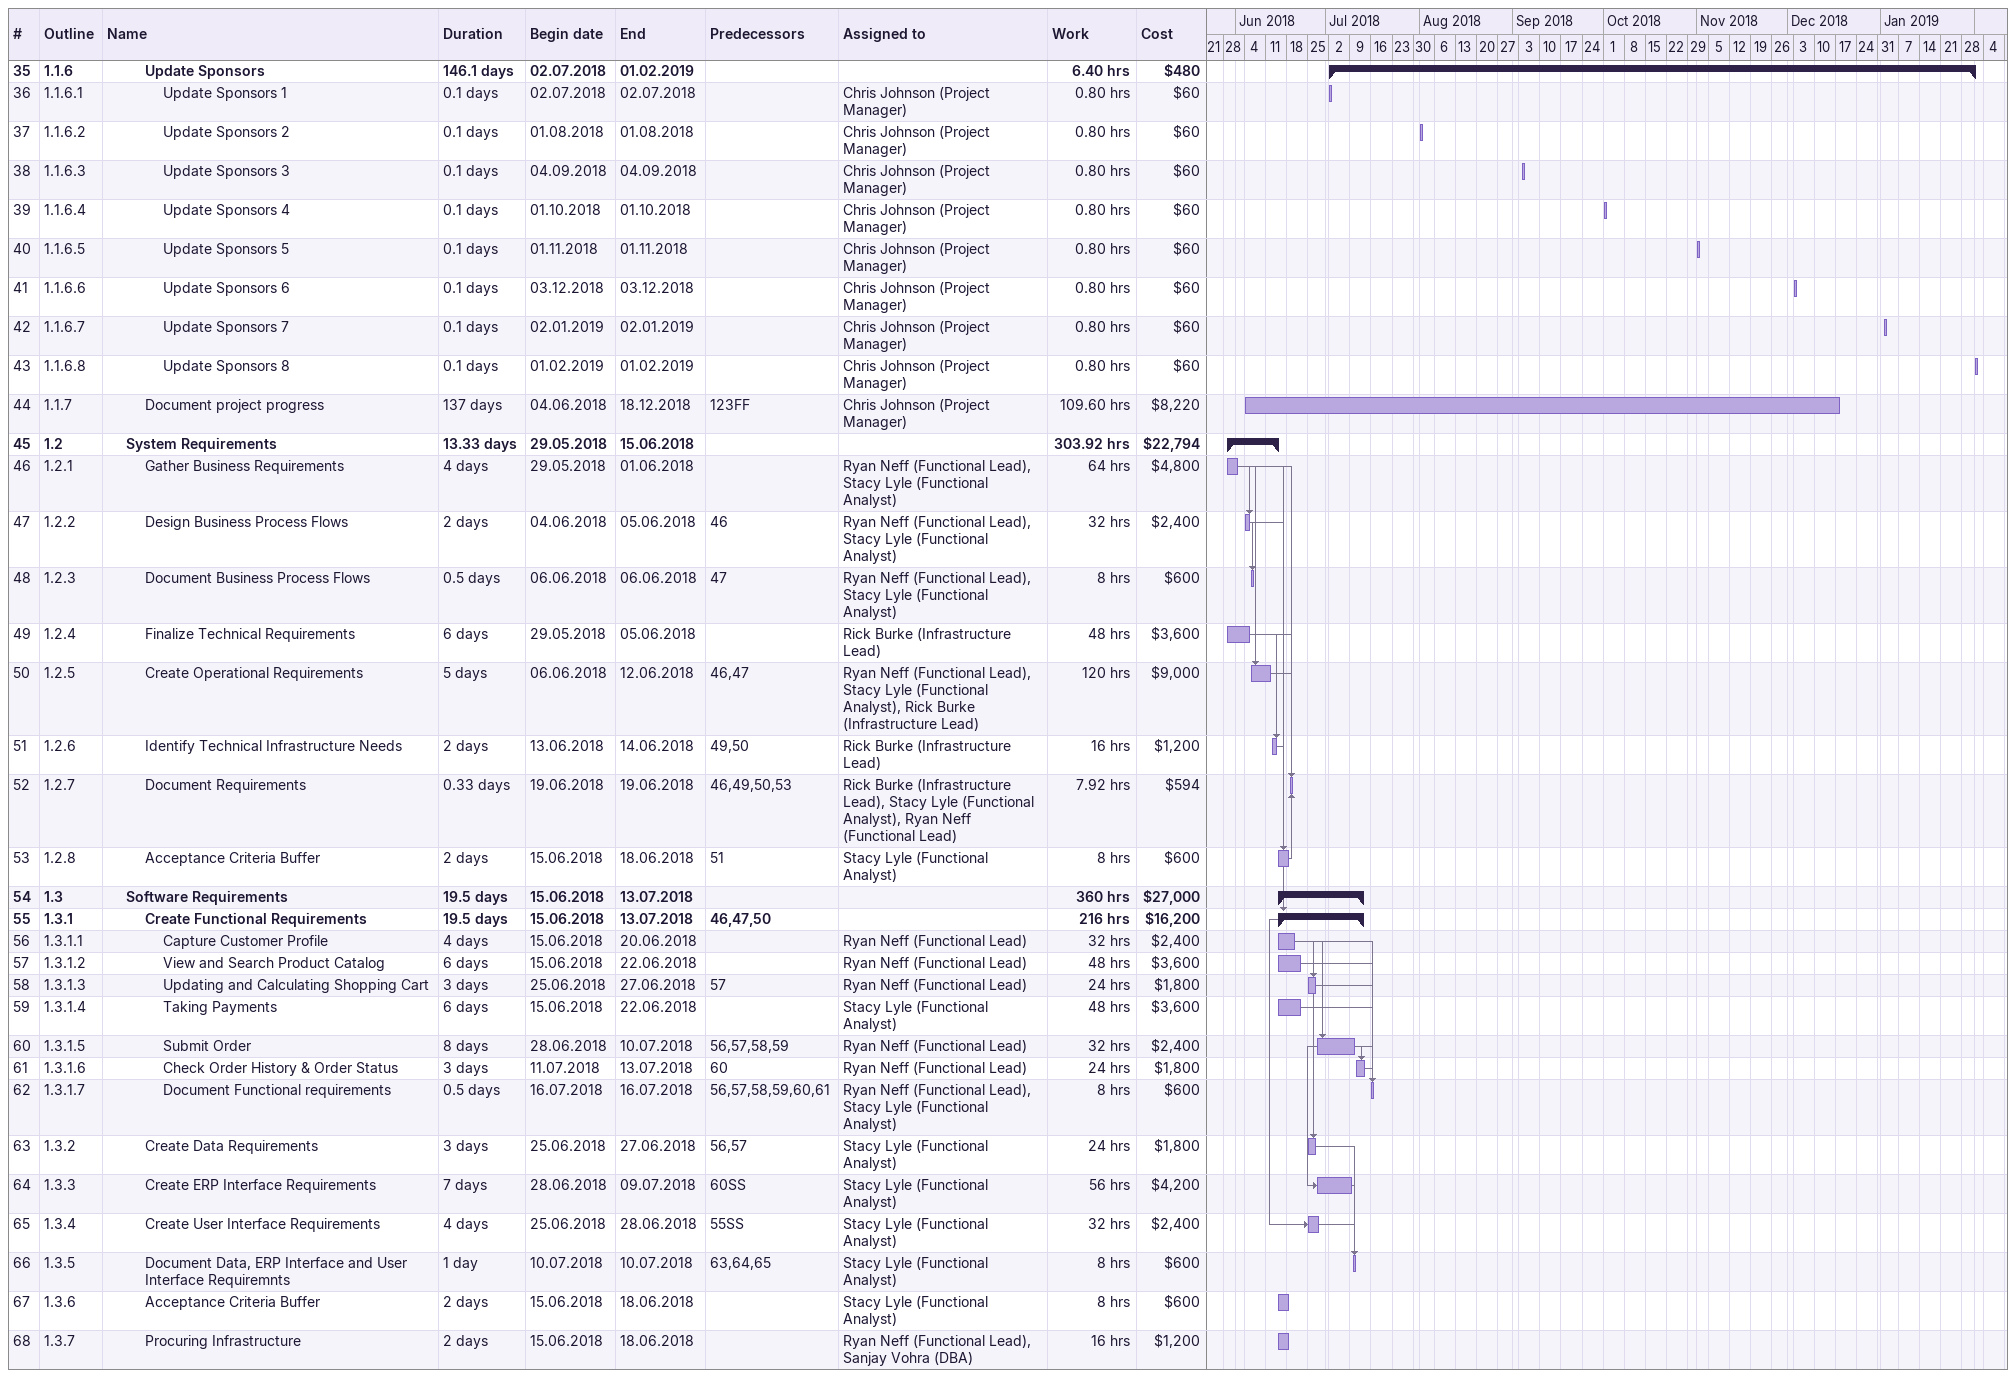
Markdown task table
| ID | WBS | Task | Duration | Start | Finish | Predecessors | Resources | Work (h) | Cost ($) |
|---|---|---|---|---|---|---|---|---|---|
| 35 | 1.1.6 | **Update Sponsors** | 146.1d | 2018-07-02 | 2019-02-01 |  |  | 6.40 | 480 |
| 36 | 1.1.6.1 | Update Sponsors 1 | 0.1d | 2018-07-02 | 2018-07-02 |  | Chris Johnson (Project Manager) | 0.80 | 60 |
| 37 | 1.1.6.2 | Update Sponsors 2 | 0.1d | 2018-08-01 | 2018-08-01 |  | Chris Johnson (Project Manager) | 0.80 | 60 |
| 38 | 1.1.6.3 | Update Sponsors 3 | 0.1d | 2018-09-04 | 2018-09-04 |  | Chris Johnson (Project Manager) | 0.80 | 60 |
| 39 | 1.1.6.4 | Update Sponsors 4 | 0.1d | 2018-10-01 | 2018-10-01 |  | Chris Johnson (Project Manager) | 0.80 | 60 |
| 40 | 1.1.6.5 | Update Sponsors 5 | 0.1d | 2018-11-01 | 2018-11-01 |  | Chris Johnson (Project Manager) | 0.80 | 60 |
| 41 | 1.1.6.6 | Update Sponsors 6 | 0.1d | 2018-12-03 | 2018-12-03 |  | Chris Johnson (Project Manager) | 0.80 | 60 |
| 42 | 1.1.6.7 | Update Sponsors 7 | 0.1d | 2019-01-02 | 2019-01-02 |  | Chris Johnson (Project Manager) | 0.80 | 60 |
| 43 | 1.1.6.8 | Update Sponsors 8 | 0.1d | 2019-02-01 | 2019-02-01 |  | Chris Johnson (Project Manager) | 0.80 | 60 |
| 44 | 1.1.7 | Document project progress | 137d | 2018-06-04 | 2018-12-18 | 123FF | Chris Johnson (Project Manager) | 109.60 | 8220 |
| 45 | 1.2 | **System Requirements** | 13.33d | 2018-05-29 | 2018-06-15 |  |  | 303.92 | 22794 |
| 46 | 1.2.1 | Gather Business Requirements | 4d | 2018-05-29 | 2018-06-01 |  | Ryan Neff (Functional Lead), Stacy Lyle (Functional Analyst) | 64 | 4800 |
| 47 | 1.2.2 | Design Business Process Flows | 2d | 2018-06-04 | 2018-06-05 | 46 | Ryan Neff (Functional Lead), Stacy Lyle (Functional Analyst) | 32 | 2400 |
| 48 | 1.2.3 | Document Business Process Flows | 0.5d | 2018-06-06 | 2018-06-06 | 47 | Ryan Neff (Functional Lead), Stacy Lyle (Functional Analyst) | 8 | 600 |
| 49 | 1.2.4 | Finalize Technical Requirements | 6d | 2018-05-29 | 2018-06-05 |  | Rick Burke (Infrastructure Lead) | 48 | 3600 |
| 50 | 1.2.5 | Create Operational Requirements | 5d | 2018-06-06 | 2018-06-12 | 46, 47 | Ryan Neff (Functional Lead), Stacy Lyle (Functional Analyst), Rick Burke (Infrastructure Lead) | 120 | 9000 |
| 51 | 1.2.6 | Identify Technical Infrastructure Needs | 2d | 2018-06-13 | 2018-06-14 | 49, 50 | Rick Burke (Infrastructure Lead) | 16 | 1200 |
| 52 | 1.2.7 | Document Requirements | 0.33d | 2018-06-19 | 2018-06-19 | 46, 49, 50, 53 | Rick Burke (Infrastructure Lead), Stacy Lyle (Functional Analyst), Ryan Neff (Functional Lead) | 7.92 | 594 |
| 53 | 1.2.8 | Acceptance Criteria Buffer | 2d | 2018-06-15 | 2018-06-18 | 51 | Stacy Lyle (Functional Analyst) | 8 | 600 |
| 54 | 1.3 | **Software Requirements** | 19.5d | 2018-06-15 | 2018-07-13 |  |  | 360 | 27000 |
| 55 | 1.3.1 | **Create Functional Requirements** | 19.5d | 2018-06-15 | 2018-07-13 | 46, 47, 50 |  | 216 | 16200 |
| 56 | 1.3.1.1 | Capture Customer Profile | 4d | 2018-06-15 | 2018-06-20 |  | Ryan Neff (Functional Lead) | 32 | 2400 |
| 57 | 1.3.1.2 | View and Search Product Catalog | 6d | 2018-06-15 | 2018-06-22 |  | Ryan Neff (Functional Lead) | 48 | 3600 |
| 58 | 1.3.1.3 | Updating and Calculating Shopping Cart | 3d | 2018-06-25 | 2018-06-27 | 57 | Ryan Neff (Functional Lead) | 24 | 1800 |
| 59 | 1.3.1.4 | Taking Payments | 6d | 2018-06-15 | 2018-06-22 |  | Stacy Lyle (Functional Analyst) | 48 | 3600 |
| 60 | 1.3.1.5 | Submit Order | 8d | 2018-06-28 | 2018-07-10 | 56, 57, 58, 59 | Ryan Neff (Functional Lead) | 32 | 2400 |
| 61 | 1.3.1.6 | Check Order History & Order Status | 3d | 2018-07-11 | 2018-07-13 | 60 | Ryan Neff (Functional Lead) | 24 | 1800 |
| 62 | 1.3.1.7 | Document Functional requirements | 0.5d | 2018-07-16 | 2018-07-16 | 56, 57, 58, 59, 60, 61 | Ryan Neff (Functional Lead), Stacy Lyle (Functional Analyst) | 8 | 600 |
| 63 | 1.3.2 | Create Data Requirements | 3d | 2018-06-25 | 2018-06-27 | 56, 57 | Stacy Lyle (Functional Analyst) | 24 | 1800 |
| 64 | 1.3.3 | Create ERP Interface Requirements | 7d | 2018-06-28 | 2018-07-09 | 60SS | Stacy Lyle (Functional Analyst) | 56 | 4200 |
| 65 | 1.3.4 | Create User Interface Requirements | 4d | 2018-06-25 | 2018-06-28 | 55SS | Stacy Lyle (Functional Analyst) | 32 | 2400 |
| 66 | 1.3.5 | Document Data, ERP Interface and User Interface Requiremnts | 1d | 2018-07-10 | 2018-07-10 | 63, 64, 65 | Stacy Lyle (Functional Analyst) | 8 | 600 |
| 67 | 1.3.6 | Acceptance Criteria Buffer | 2d | 2018-06-15 | 2018-06-18 |  | Stacy Lyle (Functional Analyst) | 8 | 600 |
| 68 | 1.3.7 | Procuring Infrastructure | 2d | 2018-06-15 | 2018-06-18 |  | Ryan Neff (Functional Lead), Sanjay Vohra (DBA) | 16 | 1200 |
